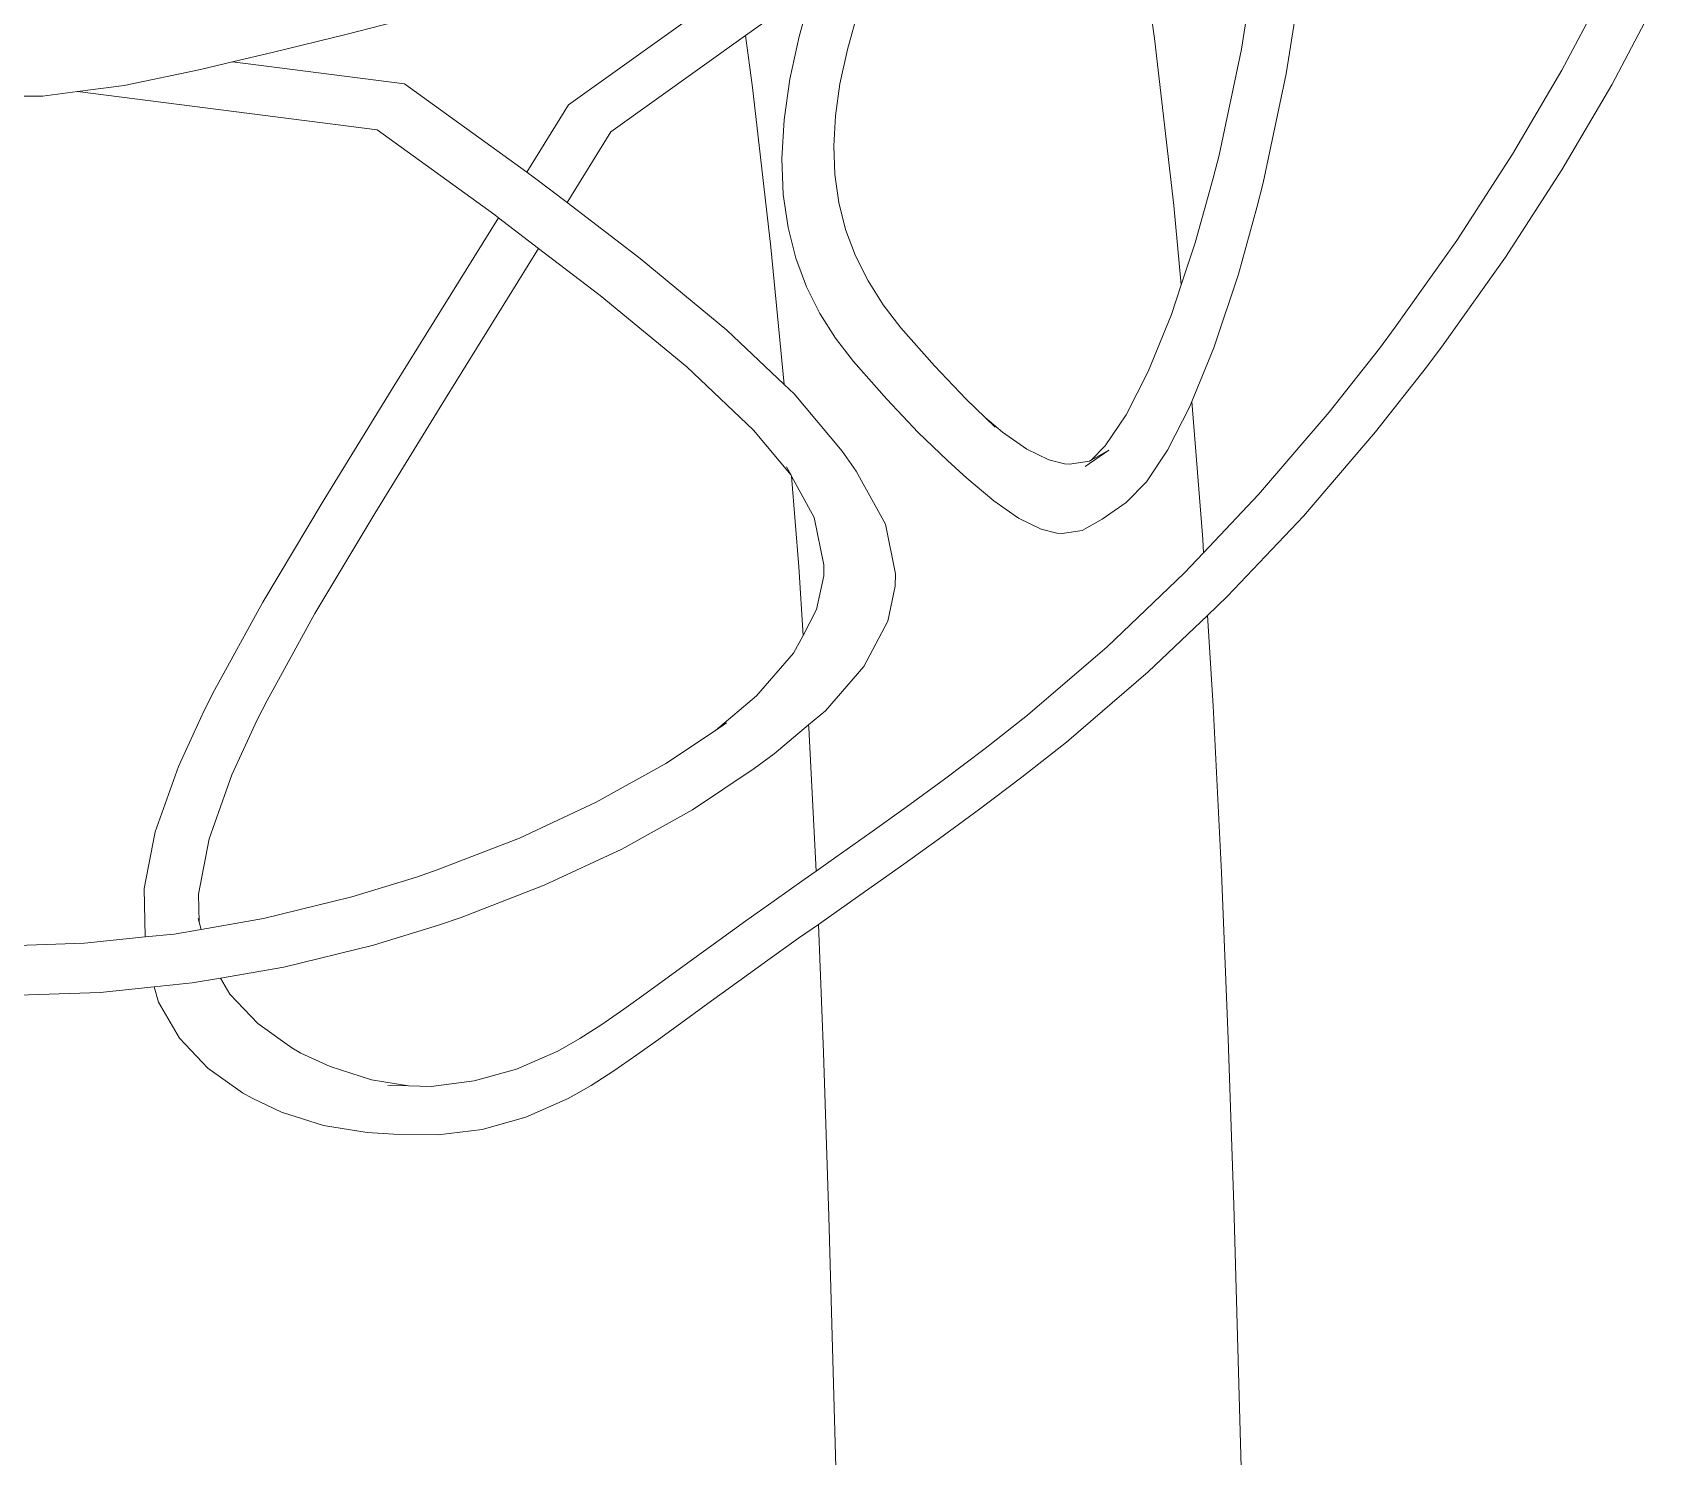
# Model space of a CAD drawing. Header units: millimetres. Extents: x 930469 to 1523124, y -120375 to 411163.
# Drawn here: x 1424059.6 to 1424429.6, y -44197.3 to -43872.3 of the extents above; entities that cross this region are included whole.
import ezdxf

# ---------------------------------------------------------------- set-up
doc = ezdxf.new("R2010")
doc.units = ezdxf.units.MM
doc.linetypes.add('HIDDEN', pattern=[0.75, 0.5, -0.25])
doc.layers.add('A-NET KHUAT', color=8, linetype='HIDDEN', lineweight=0)
doc.layers.add('xr', color=8, linetype='Continuous', lineweight=0)

# ---------------------------------------------------------------- blocks, each defined once
blk = doc.blocks.new('zzz')
at = {"layer": 'xr', "ltscale": 3}
for p, q in [((1229460.1, 22765.21), (1229460.09, 22725.7)), ((1229050.97, 22699.38), (1229049.57, 22741.34)), ((1229072.09, 22747.33), (1229073.44, 22706.53)), ((1229460.09, 22725.7), (1229462.14, 22709.74)), ((1229073.44, 22706.53), (1229076.28, 22678.78)), ((1229444.61, 22572.99), (1229462.14, 22709.74)), ((1229462.14, 22709.74), (1229464.87, 22688.43)), ((1229053.49, 22674.73), (1229050.97, 22699.38)), ((1229464.87, 22688.43), (1229472.2, 22653.66)), ((1229046.54, 22672.8), (1229053.49, 22674.73)), ((1229055.28, 22657.35), (1229053.49, 22674.73)), ((1229076.28, 22678.78), (1229098.46, 22679.22)), ((1229076.28, 22678.78), (1229077.64, 22665.59)), ((1229098.46, 22679.22), (1229124.24, 22674.29)), ((1229124.24, 22674.29), (1229154.16, 22663.67)), ((1229030.16, 22663.24), (1229046.54, 22672.8)), ((1229016.38, 22650.18), (1229030.16, 22663.24)), ((1229077.64, 22665.59), (1229079.77, 22653.3)), ((1229154.16, 22663.67), (1229179.71, 22651.89)), ((1229057.51, 22644.47), (1229055.28, 22657.35)), ((1229079.77, 22653.3), (1229083.01, 22654.2)), ((1229079.77, 22653.3), (1229084.71, 22624.81)), ((1229083.01, 22654.2), (1229084.68, 22654.66)), ((1229083.01, 22654.2), (1229095.85, 22654.45)), ((1229095.85, 22654.45), (1229121, 22649.64)), ((1229179.71, 22651.89), (1229188.97, 22647.2)), ((1229472.2, 22653.66), (1229475.68, 22638.99)), ((1229005.13, 22634.41), (1229016.38, 22650.18)), ((1229050.2, 22640.2), (1229057.51, 22644.47)), ((1229062.51, 22615.61), (1229057.51, 22644.47)), ((1229121, 22649.64), (1229150.26, 22639.25)), ((1229188.97, 22647.2), (1229229.04, 22625.14)), ((1229036.73, 22627.44), (1229050.2, 22640.2)), ((1229150.26, 22639.25), (1229175.32, 22627.7)), ((1229465.62, 22560.49), (1229475.68, 22638.99)), ((1229475.68, 22638.99), (1229480.1, 22620.34)), ((1228996.38, 22616.59), (1229002.68, 22630.08)), ((1229002.68, 22630.08), (1229005.13, 22634.41)), ((1229025.66, 22611.93), (1229036.73, 22627.44)), ((1229084.71, 22624.81), (1229094.54, 22584.59)), ((1229175.32, 22627.7), (1229184.22, 22623.19)), ((1229184.22, 22623.19), (1229223.87, 22601.36)), ((1229229.04, 22625.14), (1229275.17, 22597.69)), ((1228990.29, 22597.47), (1228996.38, 22616.59)), ((1229072.54, 22574.61), (1229062.51, 22615.61)), ((1229488.16, 22587.31), (1229480.1, 22620.34)), ((1229017.1, 22594.46), (1229023.3, 22607.76)), ((1229023.3, 22607.76), (1229025.66, 22611.93)), ((1229223.87, 22601.36), (1229269.63, 22574.13)), ((1228986.98, 22577.58), (1228990.29, 22597.47)), ((1229011.1, 22575.62), (1229017.1, 22594.46)), ((1229275.17, 22597.69), (1229327.74, 22565.33)), ((1229488.16, 22587.31), (1229496.68, 22554.17)), ((1228986.98, 22577.58), (1228986.33, 22565.43)), ((1229094.54, 22584.59), (1229103.6, 22555.11)), ((1229008.28, 22558.75), (1229011.1, 22575.62)), ((1229081.75, 22544.63), (1229072.54, 22574.61)), ((1229269.63, 22574.13), (1229322.03, 22541.87)), ((1229444.61, 22572.99), (1229405.8, 22519.35)), ((1228985.91, 22545.22), (1228986.33, 22565.43)), ((1229008.48, 22568.19), (1229008.28, 22558.75)), ((1229327.74, 22565.33), (1229404.52, 22517.67)), ((1229008.28, 22558.75), (1229008.07, 22548.39)), ((1229465.62, 22560.49), (1229425.31, 22504.78)), ((1229008.07, 22548.39), (1229010.58, 22528.7)), ((1229103.6, 22555.11), (1229106.87, 22545.57)), ((1228988.48, 22525.07), (1228985.91, 22545.22)), ((1229085.15, 22534.72), (1229081.75, 22544.63)), ((1229106.87, 22545.57), (1229121.43, 22508.11)), ((1229322.03, 22541.87), (1229390.54, 22499.34)), ((1229099.89, 22496.79), (1229085.15, 22534.72)), ((1229010.58, 22528.7), (1229016, 22509.36)), ((1228994.04, 22505.22), (1228988.48, 22525.07)), ((1229405.8, 22519.35), (1229404.52, 22517.67)), ((1229404.52, 22517.67), (1229390.54, 22499.34)), ((1229002.52, 22485.83), (1228994.04, 22505.22)), ((1229016, 22509.36), (1229024.24, 22490.51)), ((1229121.43, 22508.11), (1229137.74, 22473.13)), ((1229425.31, 22504.78), (1229422.71, 22501.19)), ((1229425.31, 22504.78), (1229456.01, 22485.74)), ((1229116.43, 22461.32), (1229099.89, 22496.79)), ((1229390.54, 22499.34), (1229369.07, 22471.19)), ((1229422.71, 22501.19), (1229411.42, 22486.39)), ((1229024.24, 22490.51), (1229030.01, 22480.52)), ((1229008.56, 22475.37), (1229002.52, 22485.83)), ((1229411.42, 22486.39), (1229385.96, 22453.02)), ((1229411.42, 22486.39), (1229443.68, 22466.39)), ((1229511.54, 22408.12), (1229456.01, 22485.74)), ((1229015.21, 22465), (1229008.56, 22475.37)), ((1229030.01, 22480.52), (1229036.41, 22470.55)), ((1229036.41, 22470.55), (1229043.32, 22460.49)), ((1229137.74, 22473.13), (1229155.39, 22441.33)), ((1229369.07, 22471.19), (1229336.46, 22431.77)), ((1229022.45, 22454.48), (1229015.21, 22465)), ((1229043.32, 22460.49), (1229050.68, 22450.21)), ((1229134.31, 22429.11), (1229116.43, 22461.32)), ((1229487.65, 22404.94), (1229443.68, 22466.39)), ((1229030.19, 22443.65), (1229022.45, 22454.48)), ((1229385.96, 22453.02), (1229353.25, 22413.47)), ((1229050.68, 22450.21), (1229058.41, 22439.59)), ((1229038.41, 22432.37), (1229030.19, 22443.65)), ((1229058.41, 22439.59), (1229066.49, 22428.55)), ((1229155.39, 22441.33), (1229170.55, 22418.7)), ((1229047.08, 22420.52), (1229038.41, 22432.37)), ((1229336.46, 22431.77), (1229307.56, 22401.29)), ((1229066.49, 22428.55), (1229074.89, 22416.99)), ((1229153.14, 22400.99), (1229134.31, 22429.11)), ((1229056.18, 22408), (1229047.08, 22420.52)), ((1229074.89, 22416.99), (1229083.65, 22404.82)), ((1229186.3, 22399.98), (1229170.55, 22418.7)), ((1229170.55, 22418.7), (1229173.99, 22413.57)), ((1229065.71, 22394.75), (1229056.18, 22408)), ((1229353.25, 22413.47), (1229328.5, 22387.37)), ((1229083.65, 22404.82), (1229092.81, 22391.95)), ((1229159.93, 22391.88), (1229153.14, 22400.99)), ((1229205.8, 22383), (1229186.3, 22399.98)), ((1229307.56, 22401.29), (1229287.03, 22384.16)), ((1229463.99, 22401.78), (1229391.1, 22393.37)), ((1229487.65, 22404.94), (1229463.99, 22401.78)), ((1229509.75, 22374.05), (1229487.65, 22404.94)), ((1229075.69, 22380.73), (1229065.71, 22394.75)), ((1229391.1, 22393.37), (1229328.5, 22387.37)), ((1229092.81, 22391.95), (1229102.47, 22378.26)), ((1229173.14, 22376.17), (1229159.93, 22391.88)), ((1229290.78, 22386.21), (1229287.03, 22384.16)), ((1229328.5, 22387.37), (1229324.12, 22382.75)), ((1229400.05, 22385.57), (1229386.02, 22382.01)), ((1229415.21, 22387.72), (1229400.05, 22385.57)), ((1229431.59, 22388.34), (1229415.21, 22387.72)), ((1229449.16, 22387.34), (1229431.59, 22388.34)), ((1229467.79, 22384.7), (1229449.16, 22387.34)), ((1229082.05, 22371.73), (1229075.69, 22380.73)), ((1229102.47, 22378.26), (1229106.32, 22372.79)), ((1229213.9, 22378.73), (1229205.8, 22383)), ((1229245.26, 22380.7), (1229213.9, 22378.73)), ((1229225.73, 22372.5), (1229213.9, 22378.73)), ((1229286.59, 22383.92), (1229245.26, 22380.7)), ((1229286.59, 22383.92), (1229267.69, 22373.6)), ((1229287.03, 22384.16), (1229286.59, 22383.92)), ((1229324.12, 22382.75), (1229297.94, 22360.9)), ((1229386.02, 22382.01), (1229373.01, 22377.13)), ((1229487.31, 22380.47), (1229467.79, 22384.7)), ((1229507.66, 22374.75), (1229487.31, 22380.47)), ((1229082.05, 22371.73), (1229023.5, 22369.36)), ((1229086.15, 22365.91), (1229082.05, 22371.73)), ((1229106.32, 22372.79), (1229171.79, 22376.09)), ((1229106.32, 22372.79), (1229112.72, 22363.69)), ((1229173.14, 22376.17), (1229171.79, 22376.09)), ((1229179.56, 22368.52), (1229173.14, 22376.17)), ((1229241.06, 22369.29), (1229225.73, 22372.5)), ((1229267.69, 22373.6), (1229246.09, 22369.17)), ((1229360.89, 22371.05), (1229349.56, 22363.86)), ((1229373.01, 22377.13), (1229360.89, 22371.05)), ((1228948.67, 22366.87), (1228721.18, 22360.54)), ((1229023.5, 22369.36), (1228948.67, 22366.87)), ((1229097.15, 22350.28), (1229086.15, 22365.91)), ((1229112.72, 22363.69), (1229123.68, 22348.19)), ((1229199.75, 22350.95), (1229179.56, 22368.52)), ((1229246.09, 22369.17), (1229241.06, 22369.29)), ((1229349.56, 22363.86), (1229338.96, 22355.7)), ((1229424.26, 22364.24), (1229411.51, 22362.43)), ((1229437.41, 22364.73), (1229424.26, 22364.24)), ((1229451.11, 22363.95), (1229437.41, 22364.73)), ((1229465.63, 22361.9), (1229451.11, 22363.95)), ((1229297.94, 22360.9), (1229288.91, 22354.45)), ((1229338.96, 22355.7), (1229321.68, 22340.46)), ((1229399.15, 22359.29), (1229387.22, 22354.82)), ((1229411.51, 22362.43), (1229399.15, 22359.29)), ((1229481.3, 22358.5), (1229465.63, 22361.9)), ((1229498.41, 22353.69), (1229481.3, 22358.5)), ((1229108.79, 22333.81), (1229097.15, 22350.28)), ((1229123.68, 22348.19), (1229135.47, 22331.7)), ((1229220.46, 22340.04), (1229199.75, 22350.95)), ((1229288.91, 22354.45), (1229264.62, 22341.17)), ((1229375.76, 22349.07), (1229364.81, 22342.13)), ((1229387.22, 22354.82), (1229375.76, 22349.07)), ((1229264.62, 22341.17), (1229242.09, 22336.56)), ((1229364.81, 22342.13), (1229354.35, 22334.07)), ((1229121.22, 22316.44), (1229108.79, 22333.81)), ((1229236.46, 22336.69), (1229220.46, 22340.04)), ((1229242.09, 22336.56), (1229236.46, 22336.69)), ((1229321.68, 22340.46), (1229306.57, 22326.15)), ((1229354.35, 22334.07), (1229337.01, 22318.78)), ((1229135.47, 22331.7), (1229148.27, 22314.22)), ((1229306.57, 22326.15), (1229293.77, 22312.87)), ((1229337.01, 22318.78), (1229321.8, 22304.37)), ((1229134.61, 22298.15), (1229121.22, 22316.44)), ((1229148.27, 22314.22), (1229162.25, 22295.7)), ((1229293.77, 22312.87), (1229285.72, 22304)), ((1229285.72, 22304), (1229275.26, 22291.68)), ((1229321.8, 22304.37), (1229313.33, 22295.57)), ((1229149.15, 22278.88), (1229134.61, 22298.15)), ((1229162.25, 22295.7), (1229177.56, 22276.24)), ((1229275.26, 22291.68), (1229267.42, 22280.44)), ((1229313.33, 22295.57), (1229306.68, 22287.75)), ((1229313.33, 22295.57), (1229308.93, 22291.01)), ((1229306.68, 22287.75), (1229298.96, 22276.68)), ((1229165.17, 22258.52), (1229149.15, 22278.88)), ((1229177.56, 22276.24), (1229208.75, 22239.99)), ((1229267.42, 22280.44), (1229262.39, 22270.13)), ((1229298.96, 22276.68), (1229294.01, 22266.51)), ((1229262.39, 22270.13), (1229260.6, 22262.87)), ((1229260.6, 22262.87), (1229260.4, 22260.5)), ((1229260.4, 22260.5), (1229261.8, 22251.32)), ((1229292.24, 22259.37), (1229292.06, 22257.08)), ((1229294.01, 22266.51), (1229292.24, 22259.37)), ((1229197.25, 22221.23), (1229165.17, 22258.52)), ((1229292.06, 22257.08), (1229293.43, 22248.05)), ((1229261.8, 22251.32), (1229267.02, 22242.22)), ((1229298.53, 22239.16), (1229291.01, 22250.04)), ((1229293.43, 22248.05), (1229293.9, 22247.23)), ((1229300.4, 22240.91), (1229293.9, 22247.23)), ((1229293.9, 22247.23), (1229298.53, 22239.16)), ((1229208.75, 22239.99), (1229242.35, 22204.78)), ((1229267.02, 22242.22), (1229274.54, 22231.34)), ((1229314.65, 22231.37), (1229300.4, 22240.91)), ((1229274.54, 22231.34), (1229284.06, 22222.09)), ((1229334.41, 22221.29), (1229314.65, 22231.37)), ((1229562.81, 22228.62), (1229486.41, 22218.44)), ((1229223.05, 22194.21), (1229197.25, 22221.23)), ((1229284.06, 22222.09), (1229298.53, 22212.4)), ((1229360.35, 22210.68), (1229334.41, 22221.29)), ((1229486.41, 22218.44), (1229410.1, 22209.63)), ((1229298.53, 22212.4), (1229318.67, 22202.13)), ((1229373.91, 22206.16), (1229360.35, 22210.68)), ((1229410.1, 22209.63), (1229373.91, 22206.16)), ((1229242.35, 22204.78), (1229251.64, 22196)), ((1229320.7, 22201.3), (1229257.78, 22196.39)), ((1229318.67, 22202.13), (1229320.7, 22201.3)), ((1229320.7, 22201.3), (1229345.2, 22191.28)), ((1229393.15, 22199.75), (1229373.91, 22206.16)), ((1229223.05, 22194.21), (1229181.72, 22191.61)), ((1229231.75, 22185.09), (1229223.05, 22194.21)), ((1229257.78, 22196.39), (1229251.64, 22196)), ((1229251.64, 22196), (1229278.15, 22170.93)), ((1229422.62, 22191.56), (1229393.15, 22199.75)), ((1229105.71, 22187.78), (1229029.75, 22184.7)), ((1229181.72, 22191.61), (1229105.71, 22187.78)), ((1229345.2, 22191.28), (1229378.85, 22180.06)), ((1229433.16, 22188.94), (1229422.62, 22191.56)), ((1229481.43, 22178.7), (1229433.16, 22188.94)), ((1228953.83, 22182.18), (1228726.04, 22175.83)), ((1229029.75, 22184.7), (1228953.83, 22182.18)), ((1229268.39, 22150.44), (1229231.75, 22185.09)), ((1229378.85, 22180.06), (1229409.15, 22171.64)), ((1229537.84, 22169.8), (1229481.43, 22178.7)), ((1229278.15, 22170.93), (1229315.8, 22138.7)), ((1229409.15, 22171.64), (1229420.51, 22168.82)), ((1229420.51, 22168.82), (1229470.15, 22158.28)), ((1229470.15, 22158.28), (1229528.51, 22149.08)), ((1229306.77, 22117.58), (1229268.39, 22150.44)), ((1229315.8, 22138.7), (1229344.92, 22115.79)), ((1229336.38, 22094.29), (1229306.77, 22117.58)), ((1229344.92, 22115.79), (1229354.63, 22108.51)), ((1229354.63, 22108.51), (1229394.2, 22080.46)), ((1229346.47, 22086.72), (1229336.38, 22094.29)), ((1229386.53, 22058.32), (1229346.47, 22086.72)), ((1229394.2, 22080.46), (1229433.53, 22055.03)), ((1229426.41, 22032.53), (1229386.53, 22058.32)), ((1229433.53, 22055.03), (1229471.85, 22032.51)), ((1229465.23, 22009.72), (1229426.41, 22032.53)), ((1229471.85, 22032.51), (1229508.31, 22013.3)), ((1229502.17, 21990.26), (1229465.23, 22009.72))]:
    blk.add_line(p, q, dxfattribs=at)

msp = doc.modelspace()

# ---------------------------------------------------------------- block references
at = {"layer": 'A-NET KHUAT', "xscale": 0.5, "yscale": 0.5, "zscale": 0.5, "rotation": 90}
msp.add_blockref('zzz', (1435424.69, -658616.87), dxfattribs=at)

doc.saveas('drawing.dxf')
